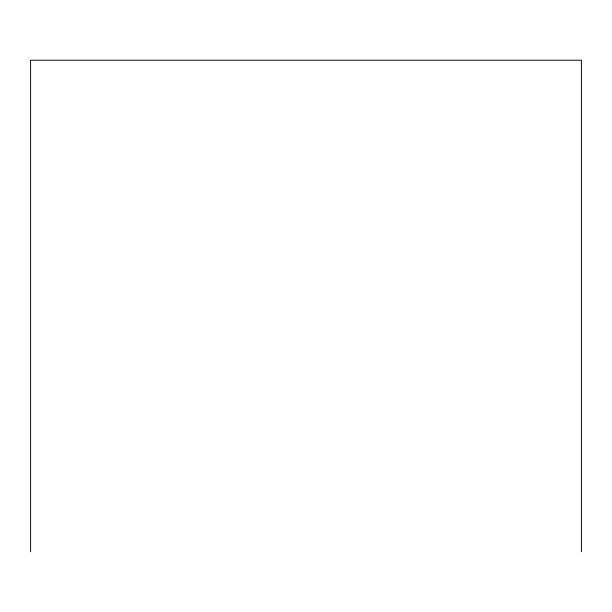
<?xml version="1.0" encoding="UTF-8"?>
<svg xmlns="http://www.w3.org/2000/svg" width="612" height="612" viewBox="0 0 612 612"><rect width="100%" height="100%" fill="white"/><g stroke="black" fill="none" stroke-linecap="round" stroke-linejoin="round"><path stroke-width="0.92" d="M581.4 551.764L581.4 60.236L30.6 60.236L30.6 551.764"/></g></svg>
